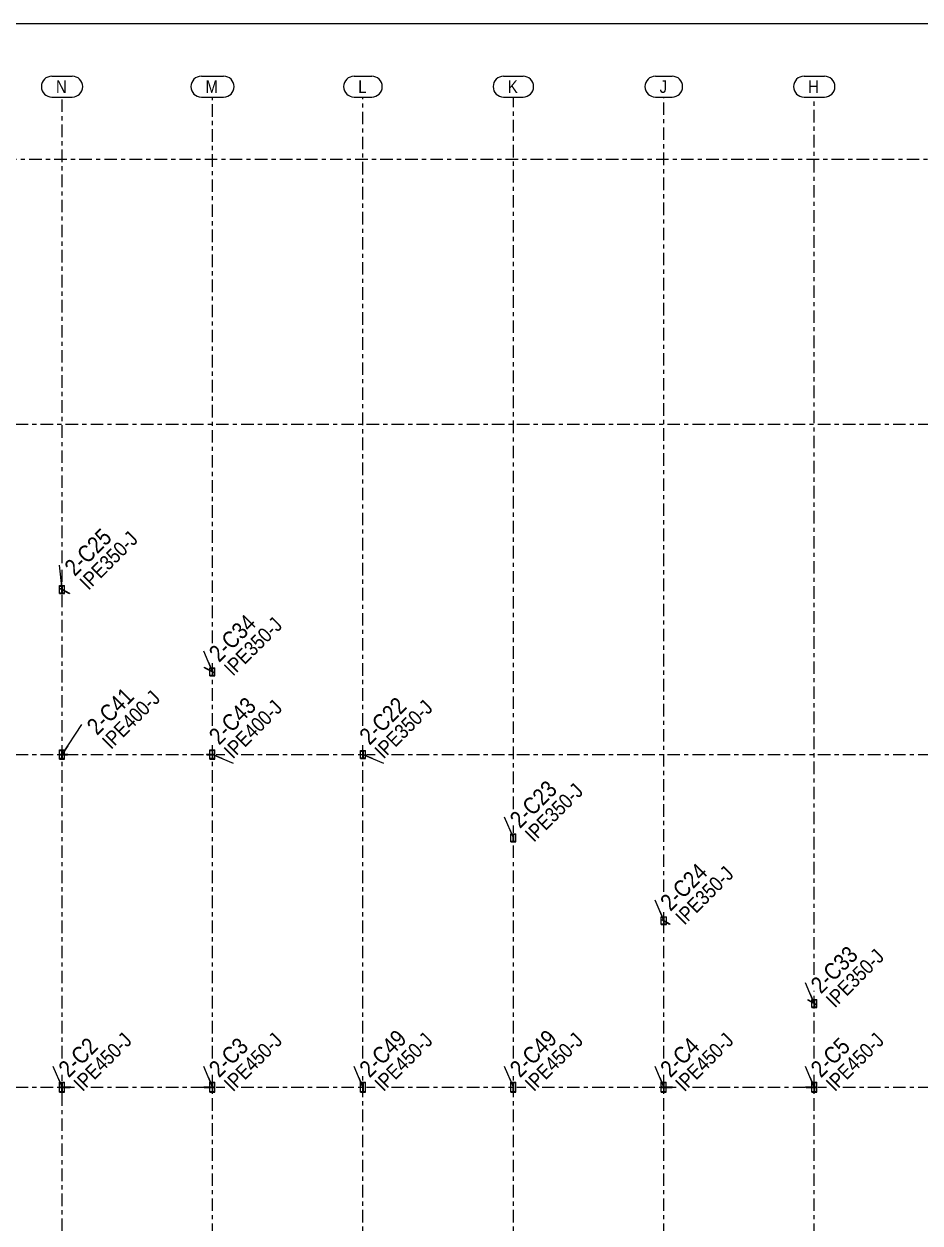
# Model space of a CAD drawing. Header units: millimetres. Extents: x -23 to 800, y -63 to 511.
# Drawn here: x 181.3 to 395.7, y 224 to 511 of the extents above; entities that cross this region are included whole.
import ezdxf

# ---------------------------------------------------------------- set-up
doc = ezdxf.new("R2010")
doc.units = ezdxf.units.MM
doc.linetypes.add('XKITLINE00', pattern=[0])
doc.linetypes.add('XKITLINE03', pattern=[6, 3, -1, 1, -1])
for name, color, linetype, lineweight in [('DrawingSheet', 5, 'Continuous', 0), ('Part', 2, 'Continuous', 0), ('PartMark', 7, 'Continuous', 0), ('S-grid', 1, 'Continuous', 0)]:
    doc.layers.add(name, color=color, linetype=linetype, lineweight=lineweight)
doc.styles.add('ARIAL', font='ARIAL.TTF')

# ---------------------------------------------------------------- blocks, each defined once
blk = doc.blocks.new('*A1')
at = {"layer": 'Part'}
blk.add_hatch(color=3, dxfattribs=at).paths.add_polyline_path([(333.875, 257.555), (333.875, 257.625), (334.875, 257.625), (334.875, 257.555), (334.3975, 257.555), (334.3975, 255.445), (334.875, 255.445), (334.875, 255.375), (333.875, 255.375), (333.875, 255.445), (334.3525, 255.445), (334.3525, 257.555)], flags=17)
blk = doc.blocks.new('*A2')
at = {"layer": 'Part'}
blk.add_hatch(color=3, dxfattribs=at).paths.add_polyline_path([(369.875, 257.555), (369.875, 257.625), (370.875, 257.625), (370.875, 257.555), (370.3975, 257.555), (370.3975, 255.445), (370.875, 255.445), (370.875, 255.375), (369.875, 255.375), (369.875, 255.445), (370.3525, 255.445), (370.3525, 257.555)], flags=17)
blk = doc.blocks.new('*A4')
at = {"layer": 'Part'}
blk.add_hatch(color=3, dxfattribs=at).paths.add_polyline_path([(333.9375, 297.17), (333.9375, 297.225), (334.8125, 297.225), (334.8125, 297.17), (334.3925, 297.17), (334.3925, 295.53), (334.8125, 295.53), (334.8125, 295.475), (333.9375, 295.475), (333.9375, 295.53), (334.3575, 295.53), (334.3575, 297.17)], flags=17)
blk = doc.blocks.new('*A5')
at = {"layer": 'Part'}
blk.add_hatch(color=3, dxfattribs=at).paths.add_polyline_path([(369.9375, 277.37), (369.9375, 277.425), (370.8125, 277.425), (370.8125, 277.37), (370.3925, 277.37), (370.3925, 275.73), (370.8125, 275.73), (370.8125, 275.675), (369.9375, 275.675), (369.9375, 275.73), (370.3575, 275.73), (370.3575, 277.37)], flags=17)
blk = doc.blocks.new('*A6')
at = {"layer": 'Part'}
blk.add_hatch(color=3, dxfattribs=at).paths.add_polyline_path([(336.34, 256.55), (336.41, 256.54), (336.44, 256.5), (336.41, 256.46), (336.34, 256.45), (336.28, 256.46), (336.25, 256.5), (336.28, 256.54)], flags=17)
blk = doc.blocks.new('*A7')
at = {"layer": 'Part'}
blk.add_hatch(color=3, dxfattribs=at).paths.add_polyline_path([(368.41, 256.55), (368.47, 256.54), (368.5, 256.5), (368.47, 256.46), (368.41, 256.45), (368.34, 256.46), (368.31, 256.5), (368.34, 256.54)], flags=17)
blk = doc.blocks.new('*A8')
at = {"layer": 'Part'}
blk.add_hatch(color=3, dxfattribs=at).paths.add_polyline_path([(335.79, 295.62), (335.84, 295.59), (335.86, 295.55), (335.85, 295.52), (335.8, 295.51), (335.75, 295.53), (335.73, 295.57), (335.74, 295.61)], flags=17)
blk = doc.blocks.new('*A9')
at = {"layer": 'Part'}
blk.add_hatch(color=3, dxfattribs=at).paths.add_polyline_path([(368.91, 277.4), (368.96, 277.39), (369, 277.35), (369, 277.31), (368.96, 277.29), (368.9, 277.3), (368.87, 277.34), (368.87, 277.38)], flags=17)
blk = doc.blocks.new('*A29')
at = {"layer": 'Part'}
blk.add_hatch(color=3, dxfattribs=at).paths.add_polyline_path([(189.875, 257.555), (189.875, 257.625), (190.875, 257.625), (190.875, 257.555), (190.3975, 257.555), (190.3975, 255.445), (190.875, 255.445), (190.875, 255.375), (189.875, 255.375), (189.875, 255.445), (190.3525, 255.445), (190.3525, 257.555)], flags=17)
blk = doc.blocks.new('*A30')
at = {"layer": 'Part'}
blk.add_hatch(color=3, dxfattribs=at).paths.add_polyline_path([(225.875, 257.555), (225.875, 257.625), (226.875, 257.625), (226.875, 257.555), (226.3975, 257.555), (226.3975, 255.445), (226.875, 255.445), (226.875, 255.375), (225.875, 255.375), (225.875, 255.445), (226.3525, 255.445), (226.3525, 257.555)], flags=17)
blk = doc.blocks.new('*A31')
at = {"layer": 'Part'}
blk.add_hatch(color=3, dxfattribs=at).paths.add_polyline_path([(192.34, 256.55), (192.41, 256.54), (192.44, 256.5), (192.41, 256.46), (192.34, 256.45), (192.28, 256.46), (192.25, 256.5), (192.28, 256.54)], flags=17)
blk = doc.blocks.new('*A32')
at = {"layer": 'Part'}
blk.add_hatch(color=3, dxfattribs=at).paths.add_polyline_path([(224.41, 256.55), (224.47, 256.54), (224.5, 256.5), (224.47, 256.46), (224.41, 256.45), (224.34, 256.46), (224.31, 256.5), (224.34, 256.54)], flags=17)
blk = doc.blocks.new('*A33')
at = {"layer": 'Part'}
blk.add_hatch(color=3, dxfattribs=at).paths.add_polyline_path([(261.875, 257.555), (261.875, 257.625), (262.875, 257.625), (262.875, 257.555), (262.3975, 257.555), (262.3975, 255.445), (262.875, 255.445), (262.875, 255.375), (261.875, 255.375), (261.875, 255.445), (262.3525, 255.445), (262.3525, 257.555)], flags=17)
blk = doc.blocks.new('*A34')
at = {"layer": 'Part'}
blk.add_hatch(color=3, dxfattribs=at).paths.add_polyline_path([(297.875, 257.555), (297.875, 257.625), (298.875, 257.625), (298.875, 257.555), (298.3975, 257.555), (298.3975, 255.445), (298.875, 255.445), (298.875, 255.375), (297.875, 255.375), (297.875, 255.445), (298.3525, 255.445), (298.3525, 257.555)], flags=17)
blk = doc.blocks.new('*A35')
at = {"layer": 'Part'}
blk.add_hatch(color=3, dxfattribs=at).paths.add_polyline_path([(297.9375, 316.995), (297.9375, 317.05), (298.8125, 317.05), (298.8125, 316.995), (298.3925, 316.995), (298.3925, 315.355), (298.8125, 315.355), (298.8125, 315.3), (297.9375, 315.3), (297.9375, 315.355), (298.3575, 315.355), (298.3575, 316.995)], flags=17)
blk = doc.blocks.new('*A68')
at = {"layer": 'Part'}
blk.add_hatch(color=3, dxfattribs=at).paths.add_polyline_path([(191.72, 336.18), (191.78, 336.16), (191.8, 336.12), (191.78, 336.09), (191.72, 336.07), (191.67, 336.09), (191.65, 336.12), (191.67, 336.16)], flags=17)
blk = doc.blocks.new('*A69')
at = {"layer": 'Part'}
blk.add_hatch(color=3, dxfattribs=at).paths.add_polyline_path([(225.03, 336.18), (225.08, 336.16), (225.1, 336.12), (225.08, 336.09), (225.03, 336.07), (224.97, 336.09), (224.95, 336.12), (224.97, 336.16)], flags=17)
blk = doc.blocks.new('*A70')
at = {"layer": 'Part'}
blk.add_hatch(color=3, dxfattribs=at).paths.add_polyline_path([(192.1, 374.73), (192.15, 374.71), (192.18, 374.66), (192.17, 374.62), (192.12, 374.62), (192.06, 374.65), (192.03, 374.69), (192.05, 374.73)], flags=17)
blk = doc.blocks.new('*A71')
at = {"layer": 'Part'}
blk.add_hatch(color=3, dxfattribs=at).paths.add_polyline_path([(224.49, 357), (224.55, 356.98), (224.59, 356.94), (224.59, 356.9), (224.55, 356.88), (224.49, 356.9), (224.44, 356.94), (224.44, 356.99)], flags=17)
blk = doc.blocks.new('*A72')
at = {"layer": 'Part'}
blk.add_hatch(color=3, dxfattribs=at).paths.add_polyline_path([(189.875, 337.06), (189.875, 337.125), (190.875, 337.125), (190.875, 337.06), (190.395, 337.06), (190.395, 335.19), (190.875, 335.19), (190.875, 335.125), (189.875, 335.125), (189.875, 335.19), (190.355, 335.19), (190.355, 337.06)], flags=17)
blk = doc.blocks.new('*A73')
at = {"layer": 'Part'}
blk.add_hatch(color=3, dxfattribs=at).paths.add_polyline_path([(225.875, 337.06), (225.875, 337.125), (226.875, 337.125), (226.875, 337.06), (226.395, 337.06), (226.395, 335.19), (226.875, 335.19), (226.875, 335.125), (225.875, 335.125), (225.875, 335.19), (226.355, 335.19), (226.355, 337.06)], flags=17)
blk = doc.blocks.new('*A74')
at = {"layer": 'Part'}
blk.add_hatch(color=3, dxfattribs=at).paths.add_polyline_path([(225.9375, 356.745), (225.9375, 356.8), (226.8125, 356.8), (226.8125, 356.745), (226.3925, 356.745), (226.3925, 355.105), (226.8125, 355.105), (226.8125, 355.05), (225.9375, 355.05), (225.9375, 355.105), (226.3575, 355.105), (226.3575, 356.745)], flags=17)
blk = doc.blocks.new('*A75')
at = {"layer": 'Part'}
blk.add_hatch(color=3, dxfattribs=at).paths.add_polyline_path([(189.9375, 376.445), (189.9375, 376.5), (190.8125, 376.5), (190.8125, 376.445), (190.3925, 376.445), (190.3925, 374.805), (190.8125, 374.805), (190.8125, 374.75), (189.9375, 374.75), (189.9375, 374.805), (190.3575, 374.805), (190.3575, 376.445)], flags=17)
blk = doc.blocks.new('*A76')
at = {"layer": 'Part'}
blk.add_hatch(color=3, dxfattribs=at).paths.add_polyline_path([(261.9375, 336.945), (261.9375, 337), (262.8125, 337), (262.8125, 336.945), (262.3925, 336.945), (262.3925, 335.305), (262.8125, 335.305), (262.8125, 335.25), (261.9375, 335.25), (261.9375, 335.305), (262.3575, 335.305), (262.3575, 336.945)], flags=17)
blk = doc.blocks.new('*A123')
at = {"layer": 'DrawingSheet', "color": 5, "linetype": 'XKITLINE00', "lineweight": 0}
blk.add_line((799.58, 510.98), (-20.42, 510.98), dxfattribs=at)
blk = doc.blocks.new('*A126')
at = {"layer": 'S-grid', "color": 1, "linetype": 'XKITLINE03', "lineweight": 0}
blk.add_line((20.51, 478.6), (673.7, 478.6), dxfattribs=at)
blk = doc.blocks.new('*A127')
at = {"layer": 'S-grid', "color": 1, "linetype": 'XKITLINE03', "lineweight": 0}
blk.add_line((125.23, 415.15), (673.7, 415.15), dxfattribs=at)
blk = doc.blocks.new('*A128')
at = {"layer": 'S-grid', "color": 1, "linetype": 'XKITLINE03', "lineweight": 0}
for p, q in [((161.23, 336.12), (229.34, 336.12)), ((233.23, 336.12), (265.34, 336.12)), ((269.23, 336.12), (673.7, 336.12))]:
    blk.add_line(p, q, dxfattribs=at)
blk = doc.blocks.new('*A129')
at = {"layer": 'S-grid', "color": 1, "linetype": 'XKITLINE03', "lineweight": 0}
for p, q in [((161.23, 256.5), (193.34, 256.5)), ((197.23, 256.5), (229.34, 256.5)), ((233.23, 256.5), (265.34, 256.5)), ((269.23, 256.5), (301.34, 256.5)), ((305.23, 256.5), (337.34, 256.5)), ((341.23, 256.5), (373.34, 256.5)), ((377.23, 256.5), (409.59, 256.5))]:
    blk.add_line(p, q, dxfattribs=at)
blk = doc.blocks.new('*A140')
at = {"layer": 'S-grid', "color": 1, "linetype": 'XKITLINE03', "lineweight": 0}
for p, q in [((370.38, 283.41), (370.38, 493.48)), ((370.38, 263.36), (370.38, 279.52)), ((370.38, 16.86), (370.38, 259.47))]:
    blk.add_line(p, q, dxfattribs=at)
at = {"layer": 'S-grid', "color": 3, "style": 'ARIAL', "width": 0.85}
blk.add_text('H', height=3, dxfattribs=at).set_placement((368.93, 494.48))
blk = doc.blocks.new('*A141')
at = {"layer": 'S-grid', "color": 1, "linetype": 'XKITLINE03', "lineweight": 0}
for p, q in [((334.38, 303.21), (334.38, 493.48)), ((334.38, 263.36), (334.38, 299.32)), ((334.38, 16.86), (334.38, 259.47))]:
    blk.add_line(p, q, dxfattribs=at)
at = {"layer": 'S-grid', "color": 3, "style": 'ARIAL', "width": 0.85}
blk.add_text('J', height=3, dxfattribs=at).set_placement((333.37, 494.48))
blk = doc.blocks.new('*A142')
at = {"layer": 'S-grid', "color": 1, "linetype": 'XKITLINE03', "lineweight": 0}
for p, q in [((298.38, 323.03), (298.38, 493.48)), ((298.38, 263.36), (298.38, 319.14)), ((298.38, 140.11), (298.38, 259.47))]:
    blk.add_line(p, q, dxfattribs=at)
at = {"layer": 'S-grid', "color": 3, "style": 'ARIAL', "width": 0.85}
blk.add_text('K', height=3, dxfattribs=at).set_placement((297.04, 494.48))
blk = doc.blocks.new('*A143')
at = {"layer": 'S-grid', "color": 1, "linetype": 'XKITLINE03', "lineweight": 0}
for p, q in [((262.38, 342.98), (262.38, 493.48)), ((262.38, 263.36), (262.38, 339.09)), ((262.38, 140.11), (262.38, 259.47))]:
    blk.add_line(p, q, dxfattribs=at)
at = {"layer": 'S-grid', "color": 3, "style": 'ARIAL', "width": 0.85}
blk.add_text('L', height=3, dxfattribs=at).set_placement((261.26, 494.48))
blk = doc.blocks.new('*A144')
at = {"layer": 'S-grid', "color": 1, "linetype": 'XKITLINE03', "lineweight": 0}
for p, q in [((226.38, 362.78), (226.38, 493.48)), ((226.38, 342.98), (226.38, 358.89)), ((226.38, 263.36), (226.38, 339.09)), ((226.38, 16.86), (226.38, 259.47))]:
    blk.add_line(p, q, dxfattribs=at)
at = {"layer": 'S-grid', "color": 3, "style": 'ARIAL', "width": 0.85}
blk.add_text('M', height=3, dxfattribs=at).set_placement((224.71, 494.48))
blk = doc.blocks.new('*A145')
at = {"layer": 'S-grid', "color": 1, "linetype": 'XKITLINE03', "lineweight": 0}
for p, q in [((190.38, 381.91), (190.38, 493.48)), ((190.38, 263.36), (190.38, 380.92)), ((190.38, 144.02), (190.38, 259.47))]:
    blk.add_line(p, q, dxfattribs=at)
at = {"layer": 'S-grid', "color": 3, "style": 'ARIAL', "width": 0.85}
blk.add_text('N', height=3, dxfattribs=at).set_placement((188.93, 494.48))
blk = doc.blocks.new('*A152')
at = {"layer": 'Part', "color": 2, "linetype": 'XKITLINE00', "lineweight": 0}
for p, q in [((333.875, 257.555), (333.875, 257.625)), ((333.875, 257.625), (334.875, 257.625)), ((333.875, 257.555), (334.3525, 257.555)), ((333.875, 255.375), (333.875, 255.445)), ((333.875, 255.445), (334.3525, 255.445)), ((334.3525, 255.445), (334.3525, 257.555)), ((334.875, 257.555), (334.3975, 257.555)), ((334.3975, 257.555), (334.3975, 255.445)), ((334.3975, 255.445), (334.875, 255.445)), ((334.875, 257.625), (334.875, 257.555)), ((334.875, 255.445), (334.875, 255.375)), ((334.875, 255.375), (333.875, 255.375))]:
    blk.add_line(p, q, dxfattribs=at)
blk = doc.blocks.new('*A153')
at = {"layer": 'Part', "color": 2, "linetype": 'XKITLINE00', "lineweight": 0}
for p, q in [((369.875, 257.555), (369.875, 257.625)), ((369.875, 257.625), (370.875, 257.625)), ((369.875, 257.555), (370.3525, 257.555)), ((369.875, 255.375), (369.875, 255.445)), ((369.875, 255.445), (370.3525, 255.445)), ((370.3525, 255.445), (370.3525, 257.555)), ((370.875, 257.555), (370.3975, 257.555)), ((370.3975, 257.555), (370.3975, 255.445)), ((370.3975, 255.445), (370.875, 255.445)), ((370.875, 257.625), (370.875, 257.555)), ((370.875, 255.445), (370.875, 255.375)), ((370.875, 255.375), (369.875, 255.375))]:
    blk.add_line(p, q, dxfattribs=at)
blk = doc.blocks.new('*A155')
at = {"layer": 'Part', "color": 2, "linetype": 'XKITLINE00', "lineweight": 0}
for p, q in [((333.9375, 297.17), (333.9375, 297.225)), ((333.9375, 297.225), (334.8125, 297.225)), ((333.9375, 297.17), (334.3575, 297.17)), ((334.3575, 295.53), (334.3575, 297.17)), ((334.8125, 297.17), (334.3925, 297.17)), ((334.3925, 297.17), (334.3925, 295.53)), ((334.8125, 297.225), (334.8125, 297.17)), ((333.9375, 295.475), (333.9375, 295.53)), ((333.9375, 295.53), (334.3575, 295.53)), ((334.8125, 295.475), (333.9375, 295.475)), ((334.3925, 295.53), (334.8125, 295.53)), ((334.8125, 295.53), (334.8125, 295.475))]:
    blk.add_line(p, q, dxfattribs=at)
blk = doc.blocks.new('*A156')
at = {"layer": 'Part', "color": 2, "linetype": 'XKITLINE00', "lineweight": 0}
for p, q in [((369.9375, 277.37), (369.9375, 277.425)), ((369.9375, 277.425), (370.8125, 277.425)), ((369.9375, 277.37), (370.3575, 277.37)), ((369.9375, 275.675), (369.9375, 275.73)), ((369.9375, 275.73), (370.3575, 275.73)), ((370.8125, 275.675), (369.9375, 275.675)), ((370.3575, 275.73), (370.3575, 277.37)), ((370.8125, 277.37), (370.3925, 277.37)), ((370.3925, 277.37), (370.3925, 275.73)), ((370.3925, 275.73), (370.8125, 275.73)), ((370.8125, 277.425), (370.8125, 277.37)), ((370.8125, 275.73), (370.8125, 275.675))]:
    blk.add_line(p, q, dxfattribs=at)
blk = doc.blocks.new('*A157')
at = {"layer": 'Part', "color": 2, "linetype": 'XKITLINE00', "lineweight": 0}
for p, q in [((333.85, 256.54), (333.84, 256.5)), ((333.84, 256.5), (333.85, 256.46)), ((333.87, 256.55), (333.85, 256.54)), ((333.85, 256.46), (333.87, 256.45)), ((333.87, 256.55), (334.35, 256.55)), ((333.87, 256.45), (334.35, 256.45)), ((334.4, 256.55), (336.34, 256.55)), ((334.4, 256.45), (336.34, 256.45)), ((336.25, 256.5), (336.28, 256.54)), ((336.28, 256.46), (336.25, 256.5)), ((336.28, 256.54), (336.34, 256.55)), ((336.34, 256.45), (336.28, 256.46)), ((336.34, 256.55), (336.41, 256.54)), ((336.41, 256.46), (336.34, 256.45)), ((336.41, 256.54), (336.44, 256.5)), ((336.44, 256.5), (336.41, 256.46))]:
    blk.add_line(p, q, dxfattribs=at)
blk = doc.blocks.new('*A158')
at = {"layer": 'Part', "color": 2, "linetype": 'XKITLINE00', "lineweight": 0}
for p, q in [((368.31, 256.5), (368.34, 256.54)), ((368.34, 256.46), (368.31, 256.5)), ((368.34, 256.54), (368.41, 256.55)), ((368.41, 256.45), (368.34, 256.46)), ((368.41, 256.55), (368.47, 256.54)), ((368.41, 256.55), (370.35, 256.55)), ((368.47, 256.46), (368.41, 256.45)), ((368.41, 256.45), (370.35, 256.45)), ((368.47, 256.54), (368.5, 256.5)), ((368.5, 256.5), (368.47, 256.46)), ((370.4, 256.55), (370.88, 256.55)), ((370.4, 256.45), (370.88, 256.45)), ((370.9, 256.54), (370.88, 256.55)), ((370.88, 256.45), (370.9, 256.46)), ((370.91, 256.5), (370.9, 256.54)), ((370.9, 256.46), (370.91, 256.5))]:
    blk.add_line(p, q, dxfattribs=at)
blk = doc.blocks.new('*A159')
at = {"layer": 'Part', "color": 2, "linetype": 'XKITLINE00', "lineweight": 0}
for p, q in [((333.97, 296.59), (333.95, 296.56)), ((333.95, 296.56), (333.96, 296.53)), ((333.96, 296.53), (334.36, 296.31)), ((334, 296.61), (333.97, 296.59)), ((334.02, 296.6), (334, 296.61)), ((334.02, 296.6), (334.36, 296.41)), ((334.39, 296.39), (335.84, 295.59)), ((334.39, 296.29), (335.75, 295.53)), ((335.74, 295.61), (335.79, 295.62)), ((335.79, 295.62), (335.84, 295.59)), ((335.73, 295.57), (335.74, 295.61)), ((335.75, 295.53), (335.73, 295.57)), ((335.8, 295.51), (335.75, 295.53)), ((335.85, 295.52), (335.8, 295.51)), ((335.84, 295.59), (335.86, 295.55)), ((335.86, 295.55), (335.85, 295.52))]:
    blk.add_line(p, q, dxfattribs=at)
blk = doc.blocks.new('*A160')
at = {"layer": 'Part', "color": 2, "linetype": 'XKITLINE00', "lineweight": 0}
for p, q in [((368.87, 277.38), (368.91, 277.4)), ((368.87, 277.34), (368.87, 277.38)), ((368.9, 277.3), (368.87, 277.34)), ((368.96, 277.29), (368.9, 277.3)), ((368.9, 277.3), (370.36, 276.5)), ((368.91, 277.4), (368.96, 277.39)), ((368.96, 277.39), (369, 277.35)), ((368.96, 277.39), (370.36, 276.62)), ((369, 277.31), (368.96, 277.29)), ((369, 277.35), (369, 277.31)), ((370.39, 276.6), (370.79, 276.38)), ((370.39, 276.48), (370.74, 276.29)), ((370.74, 276.29), (370.77, 276.29)), ((370.77, 276.29), (370.79, 276.32)), ((370.8, 276.35), (370.79, 276.38)), ((370.79, 276.32), (370.8, 276.35))]:
    blk.add_line(p, q, dxfattribs=at)
blk = doc.blocks.new('*A161')
at = {"layer": 'Part', "color": 2, "linetype": 'XKITLINE00', "lineweight": 0}
for p, q in [((333.775, 255.3), (333.775, 257.7)), ((333.775, 257.7), (334.975, 257.7)), ((334.975, 256.55), (334.975, 257.7)), ((334.975, 255.3), (334.975, 256.45)), ((333.775, 255.3), (334.975, 255.3))]:
    blk.add_line(p, q, dxfattribs=at)
blk = doc.blocks.new('*A162')
at = {"layer": 'Part', "color": 2, "linetype": 'XKITLINE00', "lineweight": 0}
for p, q in [((369.775, 256.55), (369.775, 257.7)), ((369.775, 257.7), (370.975, 257.7)), ((369.775, 255.3), (369.775, 256.45)), ((370.975, 255.3), (370.975, 257.7)), ((369.775, 255.3), (370.975, 255.3))]:
    blk.add_line(p, q, dxfattribs=at)
blk = doc.blocks.new('*A163')
at = {"layer": 'Part', "color": 2, "linetype": 'XKITLINE00', "lineweight": 0}
for p, q in [((369.77, 276.94), (369.77, 277.5)), ((369.77, 277.5), (370.98, 277.5)), ((369.77, 275.6), (369.77, 276.82)), ((369.77, 275.6), (370.98, 275.6)), ((370.98, 275.6), (370.98, 277.5))]:
    blk.add_line(p, q, dxfattribs=at)
blk = doc.blocks.new('*A165')
at = {"layer": 'Part', "color": 2, "linetype": 'XKITLINE00', "lineweight": 0}
for p, q in [((333.77, 295.4), (333.77, 297.3)), ((333.77, 297.3), (334.98, 297.3)), ((334.98, 296.07), (334.98, 297.3)), ((334.98, 295.4), (334.98, 295.96)), ((333.77, 295.4), (334.98, 295.4))]:
    blk.add_line(p, q, dxfattribs=at)
blk = doc.blocks.new('*A203')
at = {"layer": 'Part', "color": 2, "linetype": 'XKITLINE00', "lineweight": 0}
for p, q in [((189.875, 257.555), (189.875, 257.625)), ((189.875, 257.625), (190.875, 257.625)), ((189.875, 257.555), (190.3525, 257.555)), ((189.875, 255.375), (189.875, 255.445)), ((189.875, 255.445), (190.3525, 255.445)), ((190.3525, 255.445), (190.3525, 257.555)), ((190.875, 257.555), (190.3975, 257.555)), ((190.3975, 257.555), (190.3975, 255.445)), ((190.3975, 255.445), (190.875, 255.445)), ((190.875, 257.625), (190.875, 257.555)), ((190.875, 255.445), (190.875, 255.375)), ((190.875, 255.375), (189.875, 255.375))]:
    blk.add_line(p, q, dxfattribs=at)
blk = doc.blocks.new('*A204')
at = {"layer": 'Part', "color": 2, "linetype": 'XKITLINE00', "lineweight": 0}
for p, q in [((225.875, 257.555), (225.875, 257.625)), ((225.875, 257.625), (226.875, 257.625)), ((225.875, 257.555), (226.3525, 257.555)), ((225.875, 255.375), (225.875, 255.445)), ((225.875, 255.445), (226.3525, 255.445)), ((226.3525, 255.445), (226.3525, 257.555)), ((226.875, 257.555), (226.3975, 257.555)), ((226.3975, 257.555), (226.3975, 255.445)), ((226.3975, 255.445), (226.875, 255.445)), ((226.875, 257.625), (226.875, 257.555)), ((226.875, 255.445), (226.875, 255.375)), ((226.875, 255.375), (225.875, 255.375))]:
    blk.add_line(p, q, dxfattribs=at)
blk = doc.blocks.new('*A205')
at = {"layer": 'Part', "color": 2, "linetype": 'XKITLINE00', "lineweight": 0}
for p, q in [((189.85, 256.54), (189.84, 256.5)), ((189.84, 256.5), (189.85, 256.46)), ((189.87, 256.55), (189.85, 256.54)), ((189.85, 256.46), (189.87, 256.45)), ((189.87, 256.55), (190.35, 256.55)), ((189.87, 256.45), (190.35, 256.45)), ((190.4, 256.55), (192.34, 256.55)), ((190.4, 256.45), (192.34, 256.45)), ((192.25, 256.5), (192.28, 256.54)), ((192.28, 256.46), (192.25, 256.5)), ((192.28, 256.54), (192.34, 256.55)), ((192.34, 256.45), (192.28, 256.46)), ((192.34, 256.55), (192.41, 256.54)), ((192.41, 256.46), (192.34, 256.45)), ((192.41, 256.54), (192.44, 256.5)), ((192.44, 256.5), (192.41, 256.46))]:
    blk.add_line(p, q, dxfattribs=at)
blk = doc.blocks.new('*A206')
at = {"layer": 'Part', "color": 2, "linetype": 'XKITLINE00', "lineweight": 0}
for p, q in [((224.31, 256.5), (224.34, 256.54)), ((224.34, 256.46), (224.31, 256.5)), ((224.34, 256.54), (224.41, 256.55)), ((224.41, 256.45), (224.34, 256.46)), ((224.41, 256.55), (224.47, 256.54)), ((224.41, 256.55), (226.35, 256.55)), ((224.47, 256.46), (224.41, 256.45)), ((224.41, 256.45), (226.35, 256.45)), ((224.47, 256.54), (224.5, 256.5)), ((224.5, 256.5), (224.47, 256.46)), ((226.4, 256.55), (226.88, 256.55)), ((226.4, 256.45), (226.88, 256.45)), ((226.9, 256.54), (226.88, 256.55)), ((226.88, 256.45), (226.9, 256.46)), ((226.91, 256.5), (226.9, 256.54)), ((226.9, 256.46), (226.91, 256.5))]:
    blk.add_line(p, q, dxfattribs=at)
blk = doc.blocks.new('*A207')
at = {"layer": 'Part', "color": 2, "linetype": 'XKITLINE00', "lineweight": 0}
for p, q in [((189.775, 255.3), (189.775, 257.7)), ((189.775, 257.7), (190.975, 257.7)), ((190.975, 256.55), (190.975, 257.7)), ((190.975, 255.3), (190.975, 256.45)), ((189.775, 255.3), (190.975, 255.3))]:
    blk.add_line(p, q, dxfattribs=at)
blk = doc.blocks.new('*A208')
at = {"layer": 'Part', "color": 2, "linetype": 'XKITLINE00', "lineweight": 0}
for p, q in [((225.775, 256.55), (225.775, 257.7)), ((225.775, 257.7), (226.975, 257.7)), ((225.775, 255.3), (225.775, 256.45)), ((226.975, 255.3), (226.975, 257.7)), ((225.775, 255.3), (226.975, 255.3))]:
    blk.add_line(p, q, dxfattribs=at)
blk = doc.blocks.new('*A209')
at = {"layer": 'Part', "color": 2, "linetype": 'XKITLINE00', "lineweight": 0}
for p, q in [((261.875, 257.555), (261.875, 257.625)), ((261.875, 257.625), (262.875, 257.625)), ((261.875, 257.555), (262.3525, 257.555)), ((261.875, 255.375), (261.875, 255.445)), ((261.875, 255.445), (262.3525, 255.445)), ((262.3525, 255.445), (262.3525, 257.555)), ((262.875, 257.555), (262.3975, 257.555)), ((262.3975, 257.555), (262.3975, 255.445)), ((262.3975, 255.445), (262.875, 255.445)), ((262.875, 257.625), (262.875, 257.555)), ((262.875, 255.445), (262.875, 255.375)), ((262.875, 255.375), (261.875, 255.375))]:
    blk.add_line(p, q, dxfattribs=at)
blk = doc.blocks.new('*A210')
at = {"layer": 'Part', "color": 2, "linetype": 'XKITLINE00', "lineweight": 0}
for p, q in [((297.875, 257.555), (297.875, 257.625)), ((297.875, 257.625), (298.875, 257.625)), ((297.875, 257.555), (298.3525, 257.555)), ((297.875, 255.375), (297.875, 255.445)), ((297.875, 255.445), (298.3525, 255.445)), ((298.3525, 255.445), (298.3525, 257.555)), ((298.875, 257.555), (298.3975, 257.555)), ((298.3975, 257.555), (298.3975, 255.445)), ((298.3975, 255.445), (298.875, 255.445)), ((298.875, 257.625), (298.875, 257.555)), ((298.875, 255.445), (298.875, 255.375)), ((298.875, 255.375), (297.875, 255.375))]:
    blk.add_line(p, q, dxfattribs=at)
blk = doc.blocks.new('*A211')
at = {"layer": 'Part', "color": 2, "linetype": 'XKITLINE00', "lineweight": 0}
for p, q in [((261.775, 255.3), (261.775, 257.7)), ((261.775, 257.7), (262.975, 257.7)), ((262.975, 255.3), (262.975, 257.7)), ((261.775, 255.3), (262.975, 255.3))]:
    blk.add_line(p, q, dxfattribs=at)
blk = doc.blocks.new('*A212')
at = {"layer": 'Part', "color": 2, "linetype": 'XKITLINE00', "lineweight": 0}
for p, q in [((297.775, 255.3), (297.775, 257.7)), ((297.775, 257.7), (298.975, 257.7)), ((298.975, 255.3), (298.975, 257.7)), ((297.775, 255.3), (298.975, 255.3))]:
    blk.add_line(p, q, dxfattribs=at)
blk = doc.blocks.new('*A213')
at = {"layer": 'Part', "color": 2, "linetype": 'XKITLINE00', "lineweight": 0}
for p, q in [((297.9375, 316.995), (297.9375, 317.05)), ((297.9375, 317.05), (298.8125, 317.05)), ((297.9375, 316.995), (298.3575, 316.995)), ((298.3575, 315.355), (298.3575, 316.995)), ((298.8125, 316.995), (298.3925, 316.995)), ((298.3925, 316.995), (298.3925, 315.355)), ((298.8125, 317.05), (298.8125, 316.995)), ((297.9375, 315.3), (297.9375, 315.355)), ((297.9375, 315.355), (298.3575, 315.355)), ((298.8125, 315.3), (297.9375, 315.3)), ((298.3925, 315.355), (298.8125, 315.355)), ((298.8125, 315.355), (298.8125, 315.3))]:
    blk.add_line(p, q, dxfattribs=at)
blk = doc.blocks.new('*A214')
at = {"layer": 'Part', "color": 2, "linetype": 'XKITLINE00', "lineweight": 0}
for p, q in [((297.775, 315.225), (297.775, 317.125)), ((297.775, 317.125), (298.975, 317.125)), ((298.975, 315.225), (298.975, 317.125)), ((297.775, 315.225), (298.975, 315.225))]:
    blk.add_line(p, q, dxfattribs=at)
blk = doc.blocks.new('*A272')
at = {"layer": 'S-grid', "color": 1, "linetype": 'XKITLINE00', "lineweight": 0}
for p, q in [((296.04, 498.48), (300.71, 498.48)), ((296.04, 493.48), (300.71, 493.48))]:
    blk.add_line(p, q, dxfattribs=at)
for centre, start, end in [((296.04, 495.98), 90, 270), ((300.71, 495.98), 270, 90)]:
    blk.add_arc(centre, 2.5, start, end, dxfattribs=at)
blk = doc.blocks.new('*A273')
at = {"layer": 'S-grid', "color": 1, "linetype": 'XKITLINE00', "lineweight": 0}
for p, q in [((260.26, 498.48), (264.49, 498.48)), ((260.26, 493.48), (264.49, 493.48))]:
    blk.add_line(p, q, dxfattribs=at)
for centre, start, end in [((260.26, 495.98), 90, 270), ((264.49, 495.98), 270, 90)]:
    blk.add_arc(centre, 2.5, start, end, dxfattribs=at)
blk = doc.blocks.new('*A274')
at = {"layer": 'S-grid', "color": 1, "linetype": 'XKITLINE00', "lineweight": 0}
for p, q in [((223.71, 498.48), (229.04, 498.48)), ((223.71, 493.48), (229.04, 493.48))]:
    blk.add_line(p, q, dxfattribs=at)
for centre, start, end in [((223.71, 495.98), 90, 270), ((229.04, 495.98), 270, 90)]:
    blk.add_arc(centre, 2.5, start, end, dxfattribs=at)
blk = doc.blocks.new('*A275')
at = {"layer": 'S-grid', "color": 1, "linetype": 'XKITLINE00', "lineweight": 0}
for p, q in [((187.93, 498.48), (192.82, 498.48)), ((187.93, 493.48), (192.82, 493.48))]:
    blk.add_line(p, q, dxfattribs=at)
for centre, start, end in [((187.93, 495.98), 90, 270), ((192.82, 495.98), 270, 90)]:
    blk.add_arc(centre, 2.5, start, end, dxfattribs=at)
blk = doc.blocks.new('*A298')
at = {"layer": 'Part', "color": 2, "linetype": 'XKITLINE00', "lineweight": 0}
for p, q in [((189.91, 336.16), (189.9, 336.12)), ((189.9, 336.12), (189.91, 336.09)), ((189.93, 336.18), (189.91, 336.16)), ((189.91, 336.09), (189.93, 336.07)), ((189.93, 336.18), (190.35, 336.18)), ((189.93, 336.07), (190.35, 336.07)), ((190.4, 336.18), (191.72, 336.18)), ((190.4, 336.07), (191.72, 336.07)), ((191.65, 336.12), (191.67, 336.16)), ((191.67, 336.09), (191.65, 336.12)), ((191.67, 336.16), (191.72, 336.18)), ((191.72, 336.07), (191.67, 336.09)), ((191.72, 336.18), (191.78, 336.16)), ((191.78, 336.09), (191.72, 336.07)), ((191.78, 336.16), (191.8, 336.12)), ((191.8, 336.12), (191.78, 336.09))]:
    blk.add_line(p, q, dxfattribs=at)
blk = doc.blocks.new('*A299')
at = {"layer": 'Part', "color": 2, "linetype": 'XKITLINE00', "lineweight": 0}
for p, q in [((224.95, 336.12), (224.97, 336.16)), ((224.97, 336.09), (224.95, 336.12)), ((224.97, 336.16), (225.03, 336.18)), ((225.03, 336.07), (224.97, 336.09)), ((225.03, 336.18), (225.08, 336.16)), ((225.03, 336.18), (226.35, 336.18)), ((225.08, 336.09), (225.03, 336.07)), ((225.03, 336.07), (226.35, 336.07)), ((225.08, 336.16), (225.1, 336.12)), ((225.1, 336.12), (225.08, 336.09)), ((226.4, 336.18), (226.82, 336.18)), ((226.4, 336.07), (226.82, 336.07)), ((226.84, 336.16), (226.82, 336.18)), ((226.82, 336.07), (226.84, 336.09)), ((226.85, 336.12), (226.84, 336.16)), ((226.84, 336.09), (226.85, 336.12))]:
    blk.add_line(p, q, dxfattribs=at)
blk = doc.blocks.new('*A300')
at = {"layer": 'Part', "color": 2, "linetype": 'XKITLINE00', "lineweight": 0}
for p, q in [((189.94, 375.88), (189.92, 375.85)), ((189.92, 375.85), (189.92, 375.82)), ((189.92, 375.82), (190.36, 375.58)), ((189.96, 375.9), (189.94, 375.88)), ((189.99, 375.89), (189.96, 375.9)), ((189.99, 375.89), (190.36, 375.69)), ((190.39, 375.67), (192.15, 374.71)), ((190.39, 375.56), (192.06, 374.65)), ((192.03, 374.69), (192.05, 374.73)), ((192.06, 374.65), (192.03, 374.69)), ((192.05, 374.73), (192.1, 374.73)), ((192.12, 374.62), (192.06, 374.65)), ((192.1, 374.73), (192.15, 374.71)), ((192.17, 374.62), (192.12, 374.62)), ((192.15, 374.71), (192.18, 374.66)), ((192.18, 374.66), (192.17, 374.62))]:
    blk.add_line(p, q, dxfattribs=at)
blk = doc.blocks.new('*A301')
at = {"layer": 'Part', "color": 2, "linetype": 'XKITLINE00', "lineweight": 0}
for p, q in [((224.44, 356.99), (224.49, 357)), ((224.44, 356.94), (224.44, 356.99)), ((224.49, 356.9), (224.44, 356.94)), ((224.49, 357), (224.55, 356.98)), ((224.55, 356.88), (224.49, 356.9)), ((224.49, 356.9), (226.36, 355.88)), ((224.55, 356.98), (224.59, 356.94)), ((224.55, 356.98), (226.36, 355.99)), ((224.59, 356.9), (224.55, 356.88)), ((224.59, 356.94), (224.59, 356.9)), ((226.39, 355.97), (226.83, 355.73)), ((226.39, 355.86), (226.78, 355.65)), ((226.78, 355.65), (226.8, 355.65)), ((226.8, 355.65), (226.83, 355.67)), ((226.84, 355.71), (226.83, 355.73)), ((226.83, 355.67), (226.84, 355.71))]:
    blk.add_line(p, q, dxfattribs=at)
blk = doc.blocks.new('*A302')
at = {"layer": 'Part', "color": 2, "linetype": 'XKITLINE00', "lineweight": 0}
for p, q in [((189.875, 337.06), (189.875, 337.125)), ((189.875, 337.125), (190.875, 337.125)), ((189.875, 337.06), (190.355, 337.06)), ((190.355, 335.19), (190.355, 337.06)), ((190.875, 337.06), (190.395, 337.06)), ((190.395, 337.06), (190.395, 335.19)), ((190.875, 337.125), (190.875, 337.06)), ((189.875, 335.125), (189.875, 335.19)), ((189.875, 335.19), (190.355, 335.19)), ((190.875, 335.125), (189.875, 335.125)), ((190.395, 335.19), (190.875, 335.19)), ((190.875, 335.19), (190.875, 335.125))]:
    blk.add_line(p, q, dxfattribs=at)
blk = doc.blocks.new('*A303')
at = {"layer": 'Part', "color": 2, "linetype": 'XKITLINE00', "lineweight": 0}
for p, q in [((189.775, 335.025), (189.775, 337.225)), ((189.775, 337.225), (190.975, 337.225)), ((190.975, 336.175), (190.975, 337.225)), ((190.975, 335.025), (190.975, 336.075)), ((189.775, 335.025), (190.975, 335.025))]:
    blk.add_line(p, q, dxfattribs=at)
blk = doc.blocks.new('*A304')
at = {"layer": 'Part', "color": 2, "linetype": 'XKITLINE00', "lineweight": 0}
for p, q in [((225.875, 337.06), (225.875, 337.125)), ((225.875, 337.125), (226.875, 337.125)), ((225.875, 337.06), (226.355, 337.06)), ((226.355, 335.19), (226.355, 337.06)), ((226.875, 337.06), (226.395, 337.06)), ((226.395, 337.06), (226.395, 335.19)), ((226.875, 337.125), (226.875, 337.06)), ((225.875, 335.125), (225.875, 335.19)), ((225.875, 335.19), (226.355, 335.19)), ((226.875, 335.125), (225.875, 335.125)), ((226.395, 335.19), (226.875, 335.19)), ((226.875, 335.19), (226.875, 335.125))]:
    blk.add_line(p, q, dxfattribs=at)
blk = doc.blocks.new('*A305')
at = {"layer": 'Part', "color": 2, "linetype": 'XKITLINE00', "lineweight": 0}
for p, q in [((225.9375, 356.745), (225.9375, 356.8)), ((225.9375, 356.8), (226.8125, 356.8)), ((225.9375, 356.745), (226.3575, 356.745)), ((226.3575, 355.105), (226.3575, 356.745)), ((226.8125, 356.745), (226.3925, 356.745)), ((226.3925, 356.745), (226.3925, 355.105)), ((226.8125, 356.8), (226.8125, 356.745)), ((225.9375, 355.05), (225.9375, 355.105)), ((225.9375, 355.105), (226.3575, 355.105)), ((226.8125, 355.05), (225.9375, 355.05)), ((226.3925, 355.105), (226.8125, 355.105)), ((226.8125, 355.105), (226.8125, 355.05))]:
    blk.add_line(p, q, dxfattribs=at)
blk = doc.blocks.new('*A306')
at = {"layer": 'Part', "color": 2, "linetype": 'XKITLINE00', "lineweight": 0}
for p, q in [((225.775, 336.175), (225.775, 337.225)), ((225.775, 337.225), (226.975, 337.225)), ((225.775, 335.025), (225.775, 336.075)), ((226.975, 335.025), (226.975, 337.225)), ((225.775, 335.025), (226.975, 335.025))]:
    blk.add_line(p, q, dxfattribs=at)
blk = doc.blocks.new('*A307')
at = {"layer": 'Part', "color": 2, "linetype": 'XKITLINE00', "lineweight": 0}
for p, q in [((225.78, 356.31), (225.78, 356.88)), ((225.78, 356.88), (226.97, 356.88)), ((225.78, 354.98), (225.78, 356.2)), ((226.97, 354.98), (226.97, 356.88)), ((225.78, 354.98), (226.97, 354.98))]:
    blk.add_line(p, q, dxfattribs=at)
blk = doc.blocks.new('*A308')
at = {"layer": 'Part', "color": 2, "linetype": 'XKITLINE00', "lineweight": 0}
for p, q in [((189.9375, 376.445), (189.9375, 376.5)), ((189.9375, 376.5), (190.8125, 376.5)), ((189.9375, 376.445), (190.3575, 376.445)), ((190.3575, 374.805), (190.3575, 376.445)), ((190.8125, 376.445), (190.3925, 376.445)), ((190.3925, 376.445), (190.3925, 374.805)), ((190.8125, 376.5), (190.8125, 376.445)), ((189.9375, 374.75), (189.9375, 374.805)), ((189.9375, 374.805), (190.3575, 374.805)), ((190.8125, 374.75), (189.9375, 374.75)), ((190.3925, 374.805), (190.8125, 374.805)), ((190.8125, 374.805), (190.8125, 374.75))]:
    blk.add_line(p, q, dxfattribs=at)
blk = doc.blocks.new('*A309')
at = {"layer": 'Part', "color": 2, "linetype": 'XKITLINE00', "lineweight": 0}
for p, q in [((189.78, 374.68), (189.78, 376.57)), ((189.78, 376.57), (190.97, 376.57)), ((190.97, 375.35), (190.97, 376.57)), ((189.78, 374.68), (190.97, 374.68)), ((190.97, 374.68), (190.97, 375.24))]:
    blk.add_line(p, q, dxfattribs=at)
blk = doc.blocks.new('*A310')
at = {"layer": 'Part', "color": 2, "linetype": 'XKITLINE00', "lineweight": 0}
for p, q in [((261.9375, 336.945), (261.9375, 337)), ((261.9375, 337), (262.8125, 337)), ((261.9375, 336.945), (262.3575, 336.945)), ((262.3575, 335.305), (262.3575, 336.945)), ((262.8125, 336.945), (262.3925, 336.945)), ((262.3925, 336.945), (262.3925, 335.305)), ((262.8125, 337), (262.8125, 336.945)), ((261.9375, 335.25), (261.9375, 335.305)), ((261.9375, 335.305), (262.3575, 335.305)), ((262.8125, 335.25), (261.9375, 335.25)), ((262.3925, 335.305), (262.8125, 335.305)), ((262.8125, 335.305), (262.8125, 335.25))]:
    blk.add_line(p, q, dxfattribs=at)
blk = doc.blocks.new('*A311')
at = {"layer": 'Part', "color": 2, "linetype": 'XKITLINE00', "lineweight": 0}
for p, q in [((261.775, 335.175), (261.775, 337.075)), ((261.775, 337.075), (262.975, 337.075)), ((262.975, 335.175), (262.975, 337.075)), ((261.775, 335.175), (262.975, 335.175))]:
    blk.add_line(p, q, dxfattribs=at)
blk = doc.blocks.new('*A405')
at = {"layer": 'S-grid', "color": 1, "linetype": 'XKITLINE00', "lineweight": 0}
for p, q in [((367.93, 498.48), (372.82, 498.48)), ((367.93, 493.48), (372.82, 493.48))]:
    blk.add_line(p, q, dxfattribs=at)
for centre, start, end in [((367.93, 495.98), 90, 270), ((372.82, 495.98), 270, 90)]:
    blk.add_arc(centre, 2.5, start, end, dxfattribs=at)
blk = doc.blocks.new('*A406')
at = {"layer": 'S-grid', "color": 1, "linetype": 'XKITLINE00', "lineweight": 0}
for p, q in [((332.37, 498.48), (336.38, 498.48)), ((332.37, 493.48), (336.38, 493.48))]:
    blk.add_line(p, q, dxfattribs=at)
for centre, start, end in [((332.37, 495.98), 90, 270), ((336.38, 495.98), 270, 90)]:
    blk.add_arc(centre, 2.5, start, end, dxfattribs=at)
blk = doc.blocks.new('*A408')
at = {"layer": 'PartMark', "color": 7, "linetype": 'XKITLINE00', "lineweight": 0}
for p, q in [((298.38, 316.18), (296.29, 321.09)), ((297.4, 318.48), (298.38, 316.18))]:
    blk.add_line(p, q, dxfattribs=at)
at = {"layer": 'PartMark', "color": 3, "style": 'ARIAL', "width": 0.85}
blk.add_text('2-C23', height=4, rotation=45.0001, dxfattribs=at).set_placement((299.97, 318.26))
at = {"layer": 'PartMark', "color": 7, "style": 'ARIAL', "width": 0.85}
blk.add_text('IPE350-J', height=3.5, rotation=45.0001, dxfattribs=at).set_placement((303.29, 314.94))
blk = doc.blocks.new('*A432')
at = {"layer": 'PartMark', "color": 7, "linetype": 'XKITLINE00', "lineweight": 0}
for p, q in [((226.38, 256.5), (224.29, 261.41)), ((225.4, 258.8), (226.38, 256.5))]:
    blk.add_line(p, q, dxfattribs=at)
at = {"layer": 'PartMark', "color": 3, "style": 'ARIAL', "width": 0.85}
blk.add_text('2-C3', height=4, rotation=45.0001, dxfattribs=at).set_placement((227.97, 258.59))
at = {"layer": 'PartMark', "color": 7, "style": 'ARIAL', "width": 0.85}
blk.add_text('IPE450-J', height=3.5, rotation=45.0001, dxfattribs=at).set_placement((231.29, 255.26))
blk = doc.blocks.new('*A433')
at = {"layer": 'PartMark', "color": 7, "linetype": 'XKITLINE00', "lineweight": 0}
for p, q in [((190.38, 256.5), (188.29, 261.41)), ((189.4, 258.8), (190.38, 256.5))]:
    blk.add_line(p, q, dxfattribs=at)
at = {"layer": 'PartMark', "color": 3, "style": 'ARIAL', "width": 0.85}
blk.add_text('2-C2', height=4, rotation=45.0001, dxfattribs=at).set_placement((191.97, 258.59))
at = {"layer": 'PartMark', "color": 7, "style": 'ARIAL', "width": 0.85}
blk.add_text('IPE450-J', height=3.5, rotation=45.0001, dxfattribs=at).set_placement((195.29, 255.26))
blk = doc.blocks.new('*A434')
at = {"layer": 'PartMark', "color": 7, "linetype": 'XKITLINE00', "lineweight": 0}
for p, q in [((298.38, 256.5), (296.29, 261.41)), ((297.4, 258.8), (298.38, 256.5))]:
    blk.add_line(p, q, dxfattribs=at)
at = {"layer": 'PartMark', "color": 3, "style": 'ARIAL', "width": 0.85}
blk.add_text('2-C49', height=4, rotation=45.0001, dxfattribs=at).set_placement((299.97, 258.59))
at = {"layer": 'PartMark', "color": 7, "style": 'ARIAL', "width": 0.85}
blk.add_text('IPE450-J', height=3.5, rotation=45.0001, dxfattribs=at).set_placement((303.29, 255.26))
blk = doc.blocks.new('*A435')
at = {"layer": 'PartMark', "color": 7, "linetype": 'XKITLINE00', "lineweight": 0}
for p, q in [((262.38, 256.5), (260.29, 261.41)), ((261.4, 258.8), (262.38, 256.5))]:
    blk.add_line(p, q, dxfattribs=at)
at = {"layer": 'PartMark', "color": 3, "style": 'ARIAL', "width": 0.85}
blk.add_text('2-C49', height=4, rotation=45.0001, dxfattribs=at).set_placement((263.97, 258.59))
at = {"layer": 'PartMark', "color": 7, "style": 'ARIAL', "width": 0.85}
blk.add_text('IPE450-J', height=3.5, rotation=45.0001, dxfattribs=at).set_placement((267.29, 255.26))
blk = doc.blocks.new('*A449')
at = {"layer": 'PartMark', "color": 7, "linetype": 'XKITLINE00', "lineweight": 0}
for p, q in [((190.38, 375.62), (189.74, 381.41)), ((190.1, 378.11), (190.38, 375.62))]:
    blk.add_line(p, q, dxfattribs=at)
at = {"layer": 'PartMark', "color": 3, "style": 'ARIAL', "width": 0.85}
blk.add_text('2-C25', height=4, rotation=45.0001, dxfattribs=at).set_placement((193.42, 378.58))
at = {"layer": 'PartMark', "color": 7, "style": 'ARIAL', "width": 0.85}
blk.add_text('IPE350-J', height=3.5, rotation=45.0001, dxfattribs=at).set_placement((196.74, 375.26))
blk = doc.blocks.new('*A450')
at = {"layer": 'PartMark', "color": 7, "linetype": 'XKITLINE00', "lineweight": 0}
for p, q in [((190.38, 336.12), (195.09, 343.34)), ((191.74, 338.22), (190.38, 336.12))]:
    blk.add_line(p, q, dxfattribs=at)
at = {"layer": 'PartMark', "color": 3, "style": 'ARIAL', "width": 0.85}
blk.add_text('2-C41', height=4, rotation=45.0001, dxfattribs=at).set_placement((198.76, 340.52))
at = {"layer": 'PartMark', "color": 7, "style": 'ARIAL', "width": 0.85}
blk.add_text('IPE400-J', height=3.5, rotation=45.0001, dxfattribs=at).set_placement((202.09, 337.19))
blk = doc.blocks.new('*A451')
at = {"layer": 'PartMark', "color": 7, "linetype": 'XKITLINE00', "lineweight": 0}
for p, q in [((226.38, 355.93), (224.29, 360.84)), ((225.4, 358.23), (226.38, 355.93))]:
    blk.add_line(p, q, dxfattribs=at)
at = {"layer": 'PartMark', "color": 3, "style": 'ARIAL', "width": 0.85}
blk.add_text('2-C34', height=4, rotation=45.0001, dxfattribs=at).set_placement((227.97, 358.01))
at = {"layer": 'PartMark', "color": 7, "style": 'ARIAL', "width": 0.85}
blk.add_text('IPE350-J', height=3.5, rotation=45.0001, dxfattribs=at).set_placement((231.29, 354.69))
blk = doc.blocks.new('*A452')
at = {"layer": 'PartMark', "color": 7, "linetype": 'XKITLINE00', "lineweight": 0}
for p, q in [((226.38, 336.12), (231.29, 334.04)), ((228.68, 335.15), (226.38, 336.12))]:
    blk.add_line(p, q, dxfattribs=at)
at = {"layer": 'PartMark', "color": 3, "style": 'ARIAL', "width": 0.85}
blk.add_text('2-C43', height=4, rotation=45.0001, dxfattribs=at).set_placement((227.97, 338.21))
at = {"layer": 'PartMark', "color": 7, "style": 'ARIAL', "width": 0.85}
blk.add_text('IPE400-J', height=3.5, rotation=45.0001, dxfattribs=at).set_placement((231.29, 334.89))
blk = doc.blocks.new('*A453')
at = {"layer": 'PartMark', "color": 7, "linetype": 'XKITLINE00', "lineweight": 0}
for p, q in [((262.38, 336.12), (267.29, 334.04)), ((264.68, 335.15), (262.38, 336.12))]:
    blk.add_line(p, q, dxfattribs=at)
at = {"layer": 'PartMark', "color": 3, "style": 'ARIAL', "width": 0.85}
blk.add_text('2-C22', height=4, rotation=45.0001, dxfattribs=at).set_placement((263.97, 338.21))
at = {"layer": 'PartMark', "color": 7, "style": 'ARIAL', "width": 0.85}
blk.add_text('IPE350-J', height=3.5, rotation=45.0001, dxfattribs=at).set_placement((267.29, 334.89))
blk = doc.blocks.new('*A466')
at = {"layer": 'PartMark', "color": 7, "linetype": 'XKITLINE00', "lineweight": 0}
for p, q in [((370.38, 276.55), (368.29, 281.46)), ((369.4, 278.85), (370.38, 276.55))]:
    blk.add_line(p, q, dxfattribs=at)
at = {"layer": 'PartMark', "color": 3, "style": 'ARIAL', "width": 0.85}
blk.add_text('2-C33', height=4, rotation=45.0001, dxfattribs=at).set_placement((371.97, 278.64))
at = {"layer": 'PartMark', "color": 7, "style": 'ARIAL', "width": 0.85}
blk.add_text('IPE350-J', height=3.5, rotation=45.0001, dxfattribs=at).set_placement((375.29, 275.31))
blk = doc.blocks.new('*A467')
at = {"layer": 'PartMark', "color": 7, "linetype": 'XKITLINE00', "lineweight": 0}
for p, q in [((334.38, 296.35), (332.29, 301.26)), ((333.4, 298.65), (334.38, 296.35))]:
    blk.add_line(p, q, dxfattribs=at)
at = {"layer": 'PartMark', "color": 3, "style": 'ARIAL', "width": 0.85}
blk.add_text('2-C24', height=4, rotation=45.0001, dxfattribs=at).set_placement((335.97, 298.44))
at = {"layer": 'PartMark', "color": 7, "style": 'ARIAL', "width": 0.85}
blk.add_text('IPE350-J', height=3.5, rotation=45.0001, dxfattribs=at).set_placement((339.29, 295.11))
blk = doc.blocks.new('*A469')
at = {"layer": 'PartMark', "color": 7, "linetype": 'XKITLINE00', "lineweight": 0}
for p, q in [((370.38, 256.5), (368.29, 261.41)), ((369.4, 258.8), (370.38, 256.5))]:
    blk.add_line(p, q, dxfattribs=at)
at = {"layer": 'PartMark', "color": 3, "style": 'ARIAL', "width": 0.85}
blk.add_text('2-C5', height=4, rotation=45.0001, dxfattribs=at).set_placement((371.97, 258.59))
at = {"layer": 'PartMark', "color": 7, "style": 'ARIAL', "width": 0.85}
blk.add_text('IPE450-J', height=3.5, rotation=45.0001, dxfattribs=at).set_placement((375.29, 255.26))
blk = doc.blocks.new('*A470')
at = {"layer": 'PartMark', "color": 7, "linetype": 'XKITLINE00', "lineweight": 0}
for p, q in [((334.38, 256.5), (332.29, 261.41)), ((333.4, 258.8), (334.38, 256.5))]:
    blk.add_line(p, q, dxfattribs=at)
at = {"layer": 'PartMark', "color": 3, "style": 'ARIAL', "width": 0.85}
blk.add_text('2-C4', height=4, rotation=45.0001, dxfattribs=at).set_placement((335.97, 258.59))
at = {"layer": 'PartMark', "color": 7, "style": 'ARIAL', "width": 0.85}
blk.add_text('IPE450-J', height=3.5, rotation=45.0001, dxfattribs=at).set_placement((339.29, 255.26))

msp = doc.modelspace()

# ---------------------------------------------------------------- block references
at = {"lineweight": 0}
for name in ['*A123', '*A275', '*A145', '*A274', '*A144', '*A273', '*A143', '*A272', '*A142', '*A406', '*A141', '*A405', '*A140', '*A126', '*A127', '*A309', '*A75', '*A308', '*A300', '*A70', '*A71', '*A301', '*A307', '*A74', '*A305', '*A128', '*A303', '*A72', '*A302', '*A298', '*A68', '*A69', '*A299', '*A306', '*A73', '*A304', '*A311', '*A76', '*A310', '*A214', '*A35', '*A213', '*A165', '*A4', '*A155', '*A159', '*A8', '*A9', '*A160', '*A163', '*A5', '*A156', '*A129', '*A207', '*A205', '*A29', '*A203', '*A31', '*A32', '*A206', '*A208', '*A30', '*A204', '*A211', '*A33', '*A209', '*A212', '*A34', '*A210', '*A161', '*A157', '*A1', '*A152', '*A6', '*A7', '*A158', '*A162', '*A2', '*A153']:
    msp.add_blockref(name, (0, 0), dxfattribs=at)
at = {"layer": 'PartMark', "lineweight": 0}
for name in ['*A449', '*A451', '*A450', '*A452', '*A453', '*A408', '*A467', '*A466', '*A435', '*A434', '*A433', '*A432', '*A470', '*A469']:
    msp.add_blockref(name, (0, 0), dxfattribs=at)

doc.saveas('drawing.dxf')
